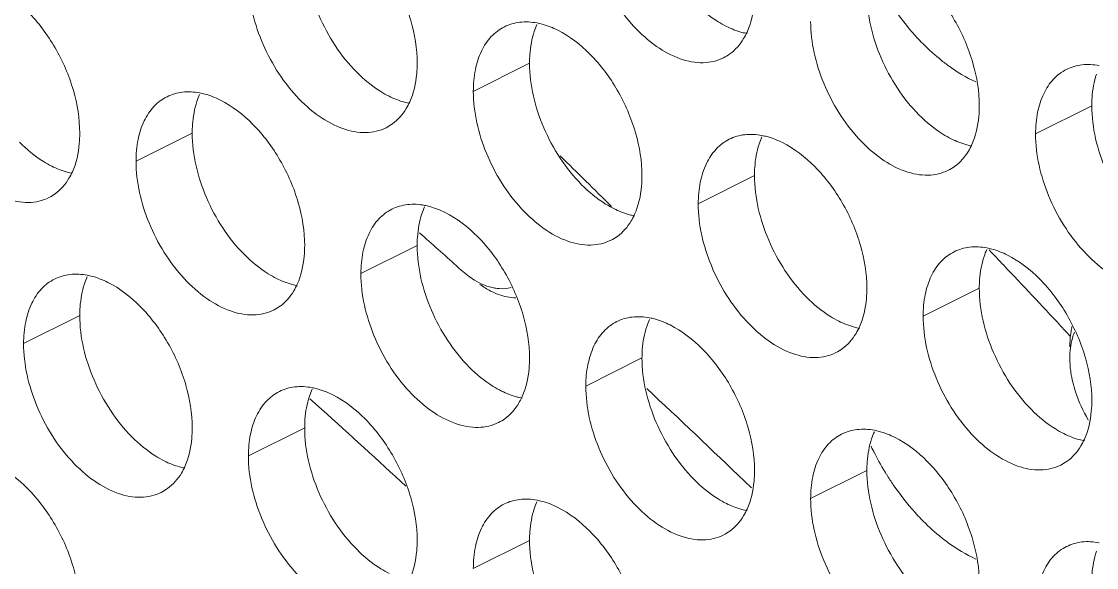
# Model space of a CAD drawing. Header units: millimetres. Extents: x 0 to 2524, y 0 to 1785.
# Drawn here: x 1880.93 to 1891.75, y 864.79 to 870.29 of the extents above; entities that cross this region are included whole.
import ezdxf

# ---------------------------------------------------------------- set-up
doc = ezdxf.new("R2010")
doc.units = ezdxf.units.MM
doc.header["$LTSCALE"] = 0.1
doc.layers.add('标注', color=251, linetype='Continuous', lineweight=9)

msp = doc.modelspace()

# ---------------------------------------------------------------- linework, layer by layer
at = {"layer": '标注'}
for p, q in [((1886.047, 869.867), (1885.481, 869.584)), ((1891.704, 869.439), (1891.138, 869.156)), ((1882.653, 869.164), (1882.087, 868.881)), ((1888.31, 868.736), (1887.744, 868.453)), ((1884.939, 868.161), (1884.988, 868.117)), ((1884.916, 868.033), (1884.35, 867.75)), ((1890.572, 867.605), (1890.007, 867.322)), ((1881.521, 867.33), (1880.956, 867.047)), ((1891.389, 867.226), (1891.49, 867.118)), ((1887.178, 866.902), (1886.613, 866.619)), ((1883.953, 866.386), (1883.836, 866.491)), ((1883.784, 866.199), (1883.218, 865.916)), ((1889.441, 865.77), (1888.875, 865.487)), ((1888.208, 865.664), (1888.279, 865.595)), ((1886.047, 865.067), (1885.481, 864.784))]:
    msp.add_line(p, q, dxfattribs=at)
for centre, radius, start, end in [((1886.791, 869.956), 0.734, 155.8796, 161.7803), ((1887.795, 870.327), 0.453, 296.5256, 305.9034), ((1883.397, 869.253), 0.734, 155.8796, 161.7803), ((1884.401, 869.624), 0.453, 296.5256, 305.9034), ((1889.054, 868.825), 0.734, 155.8796, 161.7803), ((1829.301, 810.53), 81.647, 45.16201, 45.67129), ((1890.058, 869.195), 0.453, 296.5256, 305.9034), ((1881.007, 868.921), 0.453, 296.5256, 305.9034), ((1885.66, 868.122), 0.734, 155.8796, 161.7803), ((1833.02, 809.716), 78.176, 47.97131, 48.33614), ((1886.664, 868.492), 0.453, 296.5256, 305.9034), ((1891.317, 867.693), 0.734, 155.8796, 161.7803), ((1829.164, 809.303), 85.012, 43.51188, 43.65626), ((1828.698, 808.862), 85.654, 42.95277, 43.51137), ((1882.266, 867.419), 0.734, 155.8796, 161.7803), ((1885.998, 868.493), 0.953, 227.9166, 233.0726), ((1886.092, 868.426), 0.956, 235.0876, 239.0229), ((1883.27, 867.789), 0.453, 296.5256, 305.9034), ((1887.923, 866.99), 0.734, 155.8796, 161.7803), ((1888.927, 867.361), 0.453, 296.5256, 305.9034), ((1892.433, 866.902), 0.95, 180.0525, 184.9808), ((1884.529, 866.288), 0.734, 155.8796, 161.7803), ((1833.151, 808.505), 79.362, 46.07282, 47.05003), ((1892.83, 866.98), 1.357, 197.9612, 211.1634), ((1832.056, 808.632), 77.646, 47.20853, 48.05794), ((1885.533, 866.658), 0.453, 296.5256, 305.9034), ((1890.186, 865.859), 0.734, 155.8796, 161.7803), ((1892.135, 867.281), 2.939, 205.5487, 207.1015), ((1892.116, 867.27), 2.917, 207.094, 211.9104), ((1891.189, 866.23), 0.453, 296.5256, 305.9034), ((1882.138, 865.955), 0.453, 296.5256, 305.9034), ((1886.791, 865.156), 0.734, 155.8796, 161.7803), ((1887.795, 865.527), 0.453, 296.5256, 305.9034)]:
    msp.add_arc(centre, radius, start, end, dxfattribs=at)
for points, knots in [([(1887.998, 869.921), (1887.935, 869.89), (1887.785, 869.856), (1887.547, 869.904), (1887.309, 870.034), (1887.001, 870.312), (1886.715, 870.775), (1886.613, 871.207), (1886.613, 871.419)], [0, 0, 0, 0, 0.090718, 0.191742, 0.308104, 0.439279, 0.725532, 1, 1, 1, 1]), ([(1884.067, 871.331), (1884.188, 871.27), (1884.418, 871.09), (1884.684, 870.732), (1884.866, 870.313), (1884.916, 870.012), (1884.916, 869.867)], [0, 0, 0, 0, 0.229676, 0.488215, 0.753207, 1, 1, 1, 1]), ([(1884.308, 869.777), (1884.146, 869.939), (1883.895, 870.327), (1883.784, 870.777), (1883.784, 870.999)], [0, 0, 0, 0, 0.508684, 1, 1, 1, 1]), ([(1889.724, 870.902), (1889.845, 870.842), (1890.075, 870.662), (1890.341, 870.304), (1890.522, 869.885), (1890.572, 869.584), (1890.572, 869.439)], [0, 0, 0, 0, 0.229676, 0.488215, 0.753207, 1, 1, 1, 1]), ([(1884.604, 869.218), (1884.541, 869.187), (1884.391, 869.153), (1884.153, 869.201), (1883.915, 869.331), (1883.607, 869.609), (1883.321, 870.072), (1883.218, 870.504), (1883.218, 870.716)], [0, 0, 0, 0, 0.090718, 0.191742, 0.308104, 0.439279, 0.725532, 1, 1, 1, 1]), ([(1880.673, 870.628), (1880.794, 870.567), (1881.024, 870.387), (1881.29, 870.029), (1881.471, 869.61), (1881.521, 869.309), (1881.521, 869.164)], [0, 0, 0, 0, 0.229676, 0.488215, 0.753207, 1, 1, 1, 1]), ([(1888.31, 870.57), (1888.31, 870.535), (1888.304, 870.402), (1888.275, 870.27), (1888.235, 870.181)], [0, 0, 0, 0, 0.268874, 1, 1, 1, 1]), ([(1889.965, 869.348), (1889.803, 869.511), (1889.552, 869.898), (1889.441, 870.349), (1889.441, 870.57)], [0, 0, 0, 0, 0.508684, 1, 1, 1, 1]), ([(1889.64, 870.528), (1889.661, 870.494), (1889.748, 870.361), (1889.847, 870.235), (1889.926, 870.146)], [0, 0, 0, 0, 0.254374, 1, 1, 1, 1]), ([(1888.027, 870.238), (1887.998, 870.252), (1887.88, 870.319), (1887.775, 870.406), (1887.702, 870.48)], [0, 0, 0, 0, 0.235002, 1, 1, 1, 1]), ([(1885.793, 870.233), (1885.841, 870.257), (1885.952, 870.289), (1886.065, 870.282), (1886.122, 870.272)], [0, 0, 0, 0, 0.482538, 1, 1, 1, 1]), ([(1890.26, 868.79), (1890.198, 868.759), (1890.048, 868.725), (1889.81, 868.772), (1889.572, 868.903), (1889.264, 869.181), (1888.978, 869.643), (1888.875, 870.076), (1888.875, 870.287)], [0, 0, 0, 0, 0.090718, 0.191742, 0.308104, 0.439279, 0.725532, 1, 1, 1, 1]), ([(1885.481, 869.584), (1885.481, 869.657), (1885.493, 869.796), (1885.552, 869.986), (1885.652, 870.139), (1885.744, 870.209), (1885.793, 870.233)], [0, 0, 0, 0, 0.289235, 0.54966, 0.782932, 1, 1, 1, 1]), ([(1886.047, 869.867), (1886.047, 869.896), (1886.051, 870.003), (1886.069, 870.111), (1886.094, 870.186)], [0, 0, 0, 0, 0.264225, 1, 1, 1, 1]), ([(1886.122, 870.272), (1886.139, 870.268), (1886.211, 870.252), (1886.28, 870.224), (1886.33, 870.199)], [0, 0, 0, 0, 0.238696, 1, 1, 1, 1]), ([(1886.33, 870.199), (1886.45, 870.139), (1886.681, 869.959), (1886.947, 869.601), (1887.128, 869.182), (1887.178, 868.881), (1887.178, 868.736)], [0, 0, 0, 0, 0.229676, 0.488215, 0.753207, 1, 1, 1, 1]), ([(1888.235, 870.166), (1888.217, 870.169), (1888.146, 870.186), (1888.077, 870.213), (1888.027, 870.238)], [0, 0, 0, 0, 0.238696, 1, 1, 1, 1]), ([(1888.235, 870.181), (1888.225, 870.158), (1888.181, 870.074), (1888.117, 870), (1888.061, 869.96)], [0, 0, 0, 0, 0.265525, 1, 1, 1, 1]), ([(1889.926, 870.146), (1889.945, 870.125), (1890.022, 870.043), (1890.105, 869.966), (1890.17, 869.913)], [0, 0, 0, 0, 0.256131, 1, 1, 1, 1]), ([(1881.21, 868.515), (1881.147, 868.484), (1880.997, 868.45), (1880.759, 868.498), (1880.521, 868.629), (1880.213, 868.906), (1879.927, 869.369), (1879.824, 869.801), (1879.824, 870.013)], [0, 0, 0, 0, 0.090718, 0.191742, 0.308104, 0.439279, 0.725532, 1, 1, 1, 1]), ([(1884.916, 869.867), (1884.916, 869.832), (1884.91, 869.699), (1884.881, 869.567), (1884.841, 869.478)], [0, 0, 0, 0, 0.268874, 1, 1, 1, 1]), ([(1886.571, 868.645), (1886.409, 868.808), (1886.158, 869.195), (1886.047, 869.646), (1886.047, 869.867)], [0, 0, 0, 0, 0.508684, 1, 1, 1, 1]), ([(1890.17, 869.913), (1890.199, 869.888), (1890.314, 869.8), (1890.439, 869.724), (1890.536, 869.679)], [0, 0, 0, 0, 0.262334, 1, 1, 1, 1]), ([(1891.45, 869.805), (1891.498, 869.829), (1891.608, 869.861), (1891.722, 869.854), (1891.779, 869.843)], [0, 0, 0, 0, 0.482538, 1, 1, 1, 1]), ([(1884.633, 869.535), (1884.604, 869.549), (1884.486, 869.616), (1884.381, 869.703), (1884.308, 869.777)], [0, 0, 0, 0, 0.235002, 1, 1, 1, 1]), ([(1891.138, 869.156), (1891.138, 869.229), (1891.15, 869.368), (1891.209, 869.558), (1891.308, 869.71), (1891.401, 869.781), (1891.45, 869.805)], [0, 0, 0, 0, 0.289235, 0.54966, 0.782932, 1, 1, 1, 1]), ([(1891.704, 869.439), (1891.704, 869.467), (1891.707, 869.575), (1891.726, 869.682), (1891.751, 869.757)], [0, 0, 0, 0, 0.264225, 1, 1, 1, 1]), ([(1882.087, 868.881), (1882.087, 868.954), (1882.099, 869.093), (1882.158, 869.283), (1882.258, 869.436), (1882.35, 869.506), (1882.399, 869.53)], [0, 0, 0, 0, 0.289235, 0.54966, 0.782932, 1, 1, 1, 1]), ([(1882.399, 869.53), (1882.447, 869.555), (1882.557, 869.586), (1882.671, 869.579), (1882.728, 869.569)], [0, 0, 0, 0, 0.482538, 1, 1, 1, 1]), ([(1882.728, 869.569), (1882.745, 869.565), (1882.817, 869.549), (1882.886, 869.521), (1882.936, 869.496)], [0, 0, 0, 0, 0.238696, 1, 1, 1, 1]), ([(1884.84, 869.463), (1884.823, 869.466), (1884.752, 869.483), (1884.683, 869.51), (1884.633, 869.535)], [0, 0, 0, 0, 0.238696, 1, 1, 1, 1]), ([(1886.866, 868.087), (1886.804, 868.056), (1886.654, 868.022), (1886.416, 868.069), (1886.178, 868.2), (1885.87, 868.478), (1885.584, 868.94), (1885.481, 869.373), (1885.481, 869.584)], [0, 0, 0, 0, 0.090718, 0.191742, 0.308104, 0.439279, 0.725532, 1, 1, 1, 1]), ([(1882.653, 869.164), (1882.653, 869.193), (1882.656, 869.3), (1882.675, 869.408), (1882.7, 869.483)], [0, 0, 0, 0, 0.264225, 1, 1, 1, 1]), ([(1882.936, 869.496), (1883.056, 869.436), (1883.287, 869.256), (1883.553, 868.898), (1883.734, 868.479), (1883.784, 868.178), (1883.784, 868.033)], [0, 0, 0, 0, 0.229676, 0.488215, 0.753207, 1, 1, 1, 1]), ([(1884.841, 869.478), (1884.831, 869.455), (1884.787, 869.372), (1884.723, 869.297), (1884.667, 869.257)], [0, 0, 0, 0, 0.265525, 1, 1, 1, 1]), ([(1890.572, 869.439), (1890.572, 869.403), (1890.567, 869.271), (1890.537, 869.138), (1890.498, 869.05)], [0, 0, 0, 0, 0.268874, 1, 1, 1, 1]), ([(1892.228, 868.217), (1892.066, 868.38), (1891.815, 868.767), (1891.704, 869.217), (1891.704, 869.439)], [0, 0, 0, 0, 0.508684, 1, 1, 1, 1]), ([(1890.29, 869.107), (1890.261, 869.121), (1890.143, 869.187), (1890.038, 869.275), (1889.965, 869.348)], [0, 0, 0, 0, 0.235002, 1, 1, 1, 1]), ([(1881.521, 869.164), (1881.521, 869.129), (1881.516, 868.996), (1881.487, 868.864), (1881.447, 868.775)], [0, 0, 0, 0, 0.268874, 1, 1, 1, 1]), ([(1883.177, 867.942), (1883.015, 868.105), (1882.764, 868.492), (1882.653, 868.943), (1882.653, 869.164)], [0, 0, 0, 0, 0.508684, 1, 1, 1, 1]), ([(1887.744, 868.453), (1887.744, 868.526), (1887.756, 868.665), (1887.815, 868.855), (1887.914, 869.007), (1888.007, 869.078), (1888.056, 869.102)], [0, 0, 0, 0, 0.289235, 0.54966, 0.782932, 1, 1, 1, 1]), ([(1888.056, 869.102), (1888.104, 869.126), (1888.214, 869.158), (1888.328, 869.151), (1888.385, 869.14)], [0, 0, 0, 0, 0.482538, 1, 1, 1, 1]), ([(1888.385, 869.14), (1888.402, 869.137), (1888.474, 869.12), (1888.543, 869.093), (1888.592, 869.068)], [0, 0, 0, 0, 0.238696, 1, 1, 1, 1]), ([(1890.497, 869.035), (1890.48, 869.038), (1890.408, 869.054), (1890.34, 869.082), (1890.29, 869.107)], [0, 0, 0, 0, 0.238696, 1, 1, 1, 1]), ([(1892.523, 867.658), (1892.461, 867.627), (1892.311, 867.593), (1892.073, 867.641), (1891.834, 867.772), (1891.527, 868.049), (1891.241, 868.512), (1891.138, 868.944), (1891.138, 869.156)], [0, 0, 0, 0, 0.090718, 0.191742, 0.308104, 0.439279, 0.725532, 1, 1, 1, 1]), ([(1881.239, 868.832), (1881.21, 868.846), (1881.092, 868.913), (1880.987, 869), (1880.914, 869.074)], [0, 0, 0, 0, 0.235002, 1, 1, 1, 1]), ([(1888.31, 868.736), (1888.31, 868.764), (1888.313, 868.872), (1888.332, 868.979), (1888.357, 869.054)], [0, 0, 0, 0, 0.264225, 1, 1, 1, 1]), ([(1888.592, 869.068), (1888.713, 869.008), (1888.944, 868.827), (1889.21, 868.469), (1889.391, 868.051), (1889.441, 867.749), (1889.441, 867.605)], [0, 0, 0, 0, 0.229676, 0.488215, 0.753207, 1, 1, 1, 1]), ([(1890.498, 869.05), (1890.487, 869.027), (1890.444, 868.943), (1890.38, 868.869), (1890.324, 868.828)], [0, 0, 0, 0, 0.265525, 1, 1, 1, 1]), ([(1883.472, 867.384), (1883.41, 867.353), (1883.26, 867.319), (1883.022, 867.367), (1882.784, 867.497), (1882.476, 867.775), (1882.19, 868.237), (1882.087, 868.67), (1882.087, 868.881)], [0, 0, 0, 0, 0.090718, 0.191742, 0.308104, 0.439279, 0.725532, 1, 1, 1, 1]), ([(1881.446, 868.76), (1881.429, 868.763), (1881.357, 868.78), (1881.289, 868.807), (1881.239, 868.832)], [0, 0, 0, 0, 0.238696, 1, 1, 1, 1]), ([(1881.447, 868.775), (1881.437, 868.753), (1881.393, 868.669), (1881.329, 868.594), (1881.273, 868.554)], [0, 0, 0, 0, 0.265525, 1, 1, 1, 1]), ([(1887.178, 868.736), (1887.178, 868.7), (1887.173, 868.568), (1887.143, 868.435), (1887.104, 868.347)], [0, 0, 0, 0, 0.268874, 1, 1, 1, 1]), ([(1888.833, 867.514), (1888.672, 867.677), (1888.421, 868.064), (1888.31, 868.514), (1888.31, 868.736)], [0, 0, 0, 0, 0.508684, 1, 1, 1, 1]), ([(1886.895, 868.404), (1886.867, 868.418), (1886.749, 868.484), (1886.644, 868.572), (1886.571, 868.645)], [0, 0, 0, 0, 0.235002, 1, 1, 1, 1]), ([(1884.662, 868.399), (1884.71, 868.423), (1884.82, 868.455), (1884.934, 868.448), (1884.991, 868.437)], [0, 0, 0, 0, 0.482538, 1, 1, 1, 1]), ([(1889.129, 866.956), (1889.067, 866.924), (1888.917, 866.89), (1888.679, 866.938), (1888.44, 867.069), (1888.133, 867.346), (1887.847, 867.809), (1887.744, 868.241), (1887.744, 868.453)], [0, 0, 0, 0, 0.090718, 0.191742, 0.308104, 0.439279, 0.725532, 1, 1, 1, 1]), ([(1884.35, 867.75), (1884.35, 867.823), (1884.362, 867.962), (1884.421, 868.152), (1884.52, 868.304), (1884.613, 868.375), (1884.662, 868.399)], [0, 0, 0, 0, 0.289235, 0.54966, 0.782932, 1, 1, 1, 1]), ([(1884.916, 868.033), (1884.916, 868.061), (1884.919, 868.169), (1884.938, 868.276), (1884.963, 868.351)], [0, 0, 0, 0, 0.264225, 1, 1, 1, 1]), ([(1884.991, 868.437), (1885.008, 868.434), (1885.079, 868.417), (1885.148, 868.39), (1885.198, 868.365)], [0, 0, 0, 0, 0.238696, 1, 1, 1, 1]), ([(1885.198, 868.365), (1885.319, 868.305), (1885.55, 868.124), (1885.816, 867.766), (1885.997, 867.348), (1886.047, 867.046), (1886.047, 866.902)], [0, 0, 0, 0, 0.229676, 0.488215, 0.753207, 1, 1, 1, 1]), ([(1887.103, 868.332), (1887.086, 868.335), (1887.014, 868.351), (1886.945, 868.379), (1886.895, 868.404)], [0, 0, 0, 0, 0.238696, 1, 1, 1, 1]), ([(1887.104, 868.347), (1887.093, 868.324), (1887.05, 868.24), (1886.986, 868.166), (1886.93, 868.125)], [0, 0, 0, 0, 0.265525, 1, 1, 1, 1]), ([(1883.784, 868.033), (1883.784, 867.997), (1883.778, 867.865), (1883.749, 867.732), (1883.71, 867.644)], [0, 0, 0, 0, 0.268874, 1, 1, 1, 1]), ([(1885.439, 866.811), (1885.278, 866.974), (1885.027, 867.361), (1884.916, 867.811), (1884.916, 868.033)], [0, 0, 0, 0, 0.508684, 1, 1, 1, 1]), ([(1890.319, 867.971), (1890.367, 867.995), (1890.477, 868.026), (1890.591, 868.02), (1890.648, 868.009)], [0, 0, 0, 0, 0.482538, 1, 1, 1, 1]), ([(1890.648, 868.009), (1890.665, 868.006), (1890.736, 867.989), (1890.805, 867.962), (1890.855, 867.937)], [0, 0, 0, 0, 0.238696, 1, 1, 1, 1]), ([(1883.501, 867.701), (1883.473, 867.715), (1883.355, 867.782), (1883.249, 867.869), (1883.177, 867.942)], [0, 0, 0, 0, 0.235002, 1, 1, 1, 1]), ([(1890.007, 867.322), (1890.007, 867.395), (1890.019, 867.533), (1890.078, 867.724), (1890.177, 867.876), (1890.27, 867.946), (1890.319, 867.971)], [0, 0, 0, 0, 0.289235, 0.54966, 0.782932, 1, 1, 1, 1]), ([(1890.572, 867.605), (1890.572, 867.633), (1890.576, 867.74), (1890.595, 867.848), (1890.62, 867.923)], [0, 0, 0, 0, 0.264225, 1, 1, 1, 1]), ([(1890.855, 867.937), (1890.976, 867.876), (1891.206, 867.696), (1891.473, 867.338), (1891.654, 866.919), (1891.704, 866.618), (1891.704, 866.473)], [0, 0, 0, 0, 0.229676, 0.488215, 0.753207, 1, 1, 1, 1]), ([(1880.956, 867.047), (1880.956, 867.12), (1880.968, 867.259), (1881.027, 867.449), (1881.126, 867.601), (1881.219, 867.672), (1881.268, 867.696)], [0, 0, 0, 0, 0.289235, 0.54966, 0.782932, 1, 1, 1, 1]), ([(1881.268, 867.696), (1881.316, 867.72), (1881.426, 867.752), (1881.54, 867.745), (1881.597, 867.734)], [0, 0, 0, 0, 0.482538, 1, 1, 1, 1]), ([(1881.597, 867.734), (1881.614, 867.731), (1881.685, 867.714), (1881.754, 867.687), (1881.804, 867.662)], [0, 0, 0, 0, 0.238696, 1, 1, 1, 1]), ([(1883.709, 867.629), (1883.692, 867.632), (1883.62, 867.649), (1883.551, 867.676), (1883.501, 867.701)], [0, 0, 0, 0, 0.238696, 1, 1, 1, 1]), ([(1885.735, 866.253), (1885.672, 866.221), (1885.522, 866.187), (1885.285, 866.235), (1885.046, 866.366), (1884.738, 866.643), (1884.452, 867.106), (1884.35, 867.538), (1884.35, 867.75)], [0, 0, 0, 0, 0.090718, 0.191742, 0.308104, 0.439279, 0.725532, 1, 1, 1, 1]), ([(1885.425, 867.731), (1885.447, 867.714), (1885.53, 867.658), (1885.625, 867.617), (1885.698, 867.605)], [0, 0, 0, 0, 0.272237, 1, 1, 1, 1]), ([(1881.521, 867.33), (1881.521, 867.358), (1881.525, 867.466), (1881.544, 867.573), (1881.569, 867.648)], [0, 0, 0, 0, 0.264225, 1, 1, 1, 1]), ([(1881.804, 867.662), (1881.925, 867.602), (1882.155, 867.421), (1882.422, 867.063), (1882.603, 866.645), (1882.653, 866.344), (1882.653, 866.199)], [0, 0, 0, 0, 0.229676, 0.488215, 0.753207, 1, 1, 1, 1]), ([(1883.71, 867.644), (1883.699, 867.621), (1883.656, 867.537), (1883.592, 867.463), (1883.536, 867.422)], [0, 0, 0, 0, 0.265525, 1, 1, 1, 1]), ([(1885.6, 867.606), (1885.618, 867.595), (1885.687, 867.557), (1885.763, 867.528), (1885.82, 867.516)], [0, 0, 0, 0, 0.26533, 1, 1, 1, 1]), ([(1885.698, 867.605), (1885.712, 867.602), (1885.767, 867.595), (1885.823, 867.6), (1885.863, 867.611)], [0, 0, 0, 0, 0.262378, 1, 1, 1, 1]), ([(1889.441, 867.605), (1889.441, 867.569), (1889.435, 867.437), (1889.406, 867.304), (1889.366, 867.216)], [0, 0, 0, 0, 0.268874, 1, 1, 1, 1]), ([(1891.096, 866.382), (1890.935, 866.545), (1890.684, 866.932), (1890.572, 867.383), (1890.572, 867.605)], [0, 0, 0, 0, 0.508684, 1, 1, 1, 1]), ([(1889.158, 867.272), (1889.13, 867.287), (1889.012, 867.353), (1888.906, 867.44), (1888.833, 867.514)], [0, 0, 0, 0, 0.235002, 1, 1, 1, 1]), ([(1882.045, 866.108), (1881.884, 866.271), (1881.633, 866.658), (1881.521, 867.108), (1881.521, 867.33)], [0, 0, 0, 0, 0.508684, 1, 1, 1, 1]), ([(1886.613, 866.619), (1886.613, 866.692), (1886.625, 866.83), (1886.684, 867.021), (1886.783, 867.173), (1886.876, 867.243), (1886.925, 867.268)], [0, 0, 0, 0, 0.289235, 0.54966, 0.782932, 1, 1, 1, 1]), ([(1886.925, 867.268), (1886.973, 867.292), (1887.083, 867.324), (1887.197, 867.317), (1887.253, 867.306)], [0, 0, 0, 0, 0.482538, 1, 1, 1, 1]), ([(1887.253, 867.306), (1887.271, 867.303), (1887.342, 867.286), (1887.411, 867.259), (1887.461, 867.234)], [0, 0, 0, 0, 0.238696, 1, 1, 1, 1]), ([(1889.366, 867.2), (1889.349, 867.203), (1889.277, 867.22), (1889.208, 867.247), (1889.158, 867.272)], [0, 0, 0, 0, 0.238696, 1, 1, 1, 1]), ([(1891.392, 865.824), (1891.329, 865.793), (1891.179, 865.759), (1890.942, 865.807), (1890.703, 865.937), (1890.395, 866.215), (1890.109, 866.678), (1890.007, 867.11), (1890.007, 867.322)], [0, 0, 0, 0, 0.090718, 0.191742, 0.308104, 0.439279, 0.725532, 1, 1, 1, 1]), ([(1887.178, 866.902), (1887.178, 866.93), (1887.182, 867.037), (1887.201, 867.145), (1887.226, 867.22)], [0, 0, 0, 0, 0.264225, 1, 1, 1, 1]), ([(1887.461, 867.234), (1887.582, 867.173), (1887.812, 866.993), (1888.079, 866.635), (1888.26, 866.216), (1888.31, 865.915), (1888.31, 865.77)], [0, 0, 0, 0, 0.229676, 0.488215, 0.753207, 1, 1, 1, 1]), ([(1889.366, 867.216), (1889.356, 867.193), (1889.313, 867.109), (1889.249, 867.035), (1889.192, 866.994)], [0, 0, 0, 0, 0.265525, 1, 1, 1, 1]), ([(1891.504, 867.217), (1891.501, 867.201), (1891.488, 867.134), (1891.483, 867.066), (1891.483, 867.014)], [0, 0, 0, 0, 0.239288, 1, 1, 1, 1]), ([(1891.529, 867.16), (1891.521, 867.141), (1891.492, 867.057), (1891.483, 866.968), (1891.483, 866.901)], [0, 0, 0, 0, 0.232447, 1, 1, 1, 1]), ([(1882.341, 865.55), (1882.278, 865.518), (1882.128, 865.484), (1881.891, 865.532), (1881.652, 865.663), (1881.344, 865.94), (1881.058, 866.403), (1880.956, 866.835), (1880.956, 867.047)], [0, 0, 0, 0, 0.090718, 0.191742, 0.308104, 0.439279, 0.725532, 1, 1, 1, 1]), ([(1886.047, 866.902), (1886.047, 866.866), (1886.041, 866.734), (1886.012, 866.601), (1885.972, 866.513)], [0, 0, 0, 0, 0.268874, 1, 1, 1, 1]), ([(1887.702, 865.68), (1887.541, 865.842), (1887.29, 866.229), (1887.178, 866.68), (1887.178, 866.902)], [0, 0, 0, 0, 0.508684, 1, 1, 1, 1]), ([(1891.486, 866.819), (1891.488, 866.798), (1891.498, 866.711), (1891.519, 866.625), (1891.539, 866.562)], [0, 0, 0, 0, 0.241904, 1, 1, 1, 1]), ([(1885.764, 866.569), (1885.736, 866.584), (1885.618, 866.65), (1885.512, 866.737), (1885.439, 866.811)], [0, 0, 0, 0, 0.235002, 1, 1, 1, 1]), ([(1883.53, 866.565), (1883.579, 866.589), (1883.689, 866.621), (1883.802, 866.614), (1883.859, 866.603)], [0, 0, 0, 0, 0.482538, 1, 1, 1, 1]), ([(1883.859, 866.603), (1883.877, 866.6), (1883.948, 866.583), (1884.017, 866.556), (1884.067, 866.531)], [0, 0, 0, 0, 0.238696, 1, 1, 1, 1]), ([(1887.998, 865.121), (1887.935, 865.09), (1887.785, 865.056), (1887.547, 865.104), (1887.309, 865.234), (1887.001, 865.512), (1886.715, 865.975), (1886.613, 866.407), (1886.613, 866.619)], [0, 0, 0, 0, 0.090718, 0.191742, 0.308104, 0.439279, 0.725532, 1, 1, 1, 1]), ([(1883.218, 865.916), (1883.218, 865.989), (1883.23, 866.128), (1883.29, 866.318), (1883.389, 866.47), (1883.481, 866.54), (1883.53, 866.565)], [0, 0, 0, 0, 0.289235, 0.54966, 0.782932, 1, 1, 1, 1]), ([(1883.784, 866.199), (1883.784, 866.227), (1883.788, 866.334), (1883.807, 866.442), (1883.832, 866.517)], [0, 0, 0, 0, 0.264225, 1, 1, 1, 1]), ([(1884.067, 866.531), (1884.188, 866.47), (1884.418, 866.29), (1884.684, 865.932), (1884.866, 865.513), (1884.916, 865.212), (1884.916, 865.067)], [0, 0, 0, 0, 0.229676, 0.488215, 0.753207, 1, 1, 1, 1]), ([(1885.972, 866.497), (1885.955, 866.501), (1885.883, 866.517), (1885.814, 866.544), (1885.764, 866.569)], [0, 0, 0, 0, 0.238696, 1, 1, 1, 1]), ([(1885.972, 866.513), (1885.962, 866.49), (1885.919, 866.406), (1885.855, 866.332), (1885.798, 866.291)], [0, 0, 0, 0, 0.265525, 1, 1, 1, 1]), ([(1891.704, 866.473), (1891.704, 866.438), (1891.698, 866.305), (1891.669, 866.173), (1891.629, 866.084)], [0, 0, 0, 0, 0.268874, 1, 1, 1, 1]), ([(1891.421, 866.141), (1891.393, 866.155), (1891.275, 866.222), (1891.169, 866.309), (1891.096, 866.382)], [0, 0, 0, 0, 0.235002, 1, 1, 1, 1]), ([(1882.653, 866.199), (1882.653, 866.163), (1882.647, 866.031), (1882.618, 865.898), (1882.578, 865.81)], [0, 0, 0, 0, 0.268874, 1, 1, 1, 1]), ([(1884.308, 864.977), (1884.146, 865.139), (1883.895, 865.527), (1883.784, 865.977), (1883.784, 866.199)], [0, 0, 0, 0, 0.508684, 1, 1, 1, 1]), ([(1889.187, 866.136), (1889.236, 866.16), (1889.346, 866.192), (1889.459, 866.185), (1889.516, 866.174)], [0, 0, 0, 0, 0.482538, 1, 1, 1, 1]), ([(1889.516, 866.174), (1889.533, 866.171), (1889.605, 866.155), (1889.674, 866.127), (1889.724, 866.102)], [0, 0, 0, 0, 0.238696, 1, 1, 1, 1]), ([(1882.37, 865.866), (1882.342, 865.881), (1882.224, 865.947), (1882.118, 866.035), (1882.045, 866.108)], [0, 0, 0, 0, 0.235002, 1, 1, 1, 1]), ([(1888.875, 865.487), (1888.875, 865.56), (1888.887, 865.699), (1888.946, 865.889), (1889.046, 866.042), (1889.138, 866.112), (1889.187, 866.136)], [0, 0, 0, 0, 0.289235, 0.54966, 0.782932, 1, 1, 1, 1]), ([(1889.441, 865.77), (1889.441, 865.799), (1889.445, 865.906), (1889.464, 866.013), (1889.488, 866.089)], [0, 0, 0, 0, 0.264225, 1, 1, 1, 1]), ([(1889.724, 866.102), (1889.845, 866.042), (1890.075, 865.862), (1890.341, 865.504), (1890.522, 865.085), (1890.572, 864.784), (1890.572, 864.639)], [0, 0, 0, 0, 0.229676, 0.488215, 0.753207, 1, 1, 1, 1]), ([(1891.629, 866.069), (1891.611, 866.072), (1891.54, 866.089), (1891.471, 866.116), (1891.421, 866.141)], [0, 0, 0, 0, 0.238696, 1, 1, 1, 1]), ([(1891.629, 866.084), (1891.619, 866.061), (1891.576, 865.977), (1891.511, 865.903), (1891.455, 865.863)], [0, 0, 0, 0, 0.265525, 1, 1, 1, 1]), ([(1882.578, 865.794), (1882.56, 865.798), (1882.489, 865.814), (1882.42, 865.841), (1882.37, 865.866)], [0, 0, 0, 0, 0.238696, 1, 1, 1, 1]), ([(1884.604, 864.418), (1884.541, 864.387), (1884.391, 864.353), (1884.153, 864.401), (1883.915, 864.531), (1883.607, 864.809), (1883.321, 865.272), (1883.218, 865.704), (1883.218, 865.916)], [0, 0, 0, 0, 0.090718, 0.191742, 0.308104, 0.439279, 0.725532, 1, 1, 1, 1]), ([(1880.673, 865.828), (1880.794, 865.767), (1881.024, 865.587), (1881.29, 865.229), (1881.471, 864.81), (1881.521, 864.509), (1881.521, 864.364)], [0, 0, 0, 0, 0.229676, 0.488215, 0.753207, 1, 1, 1, 1]), ([(1882.578, 865.81), (1882.568, 865.787), (1882.525, 865.703), (1882.461, 865.629), (1882.404, 865.588)], [0, 0, 0, 0, 0.265525, 1, 1, 1, 1]), ([(1888.31, 865.77), (1888.31, 865.735), (1888.304, 865.602), (1888.275, 865.47), (1888.235, 865.381)], [0, 0, 0, 0, 0.268874, 1, 1, 1, 1]), ([(1889.965, 864.548), (1889.803, 864.711), (1889.552, 865.098), (1889.441, 865.549), (1889.441, 865.77)], [0, 0, 0, 0, 0.508684, 1, 1, 1, 1]), ([(1888.027, 865.438), (1887.998, 865.452), (1887.88, 865.519), (1887.775, 865.606), (1887.702, 865.68)], [0, 0, 0, 0, 0.235002, 1, 1, 1, 1]), ([(1889.64, 865.728), (1889.661, 865.694), (1889.748, 865.561), (1889.847, 865.435), (1889.926, 865.346)], [0, 0, 0, 0, 0.254374, 1, 1, 1, 1]), ([(1885.481, 864.784), (1885.481, 864.857), (1885.493, 864.996), (1885.552, 865.186), (1885.652, 865.339), (1885.744, 865.409), (1885.793, 865.433)], [0, 0, 0, 0, 0.289235, 0.54966, 0.782932, 1, 1, 1, 1]), ([(1885.793, 865.433), (1885.841, 865.457), (1885.952, 865.489), (1886.065, 865.482), (1886.122, 865.472)], [0, 0, 0, 0, 0.482538, 1, 1, 1, 1]), ([(1886.122, 865.472), (1886.139, 865.468), (1886.211, 865.452), (1886.28, 865.424), (1886.33, 865.399)], [0, 0, 0, 0, 0.238696, 1, 1, 1, 1]), ([(1888.235, 865.366), (1888.217, 865.369), (1888.146, 865.386), (1888.077, 865.413), (1888.027, 865.438)], [0, 0, 0, 0, 0.238696, 1, 1, 1, 1]), ([(1890.26, 863.99), (1890.198, 863.959), (1890.048, 863.925), (1889.81, 863.972), (1889.572, 864.103), (1889.264, 864.381), (1888.978, 864.843), (1888.875, 865.276), (1888.875, 865.487)], [0, 0, 0, 0, 0.090718, 0.191742, 0.308104, 0.439279, 0.725532, 1, 1, 1, 1]), ([(1886.047, 865.067), (1886.047, 865.096), (1886.051, 865.203), (1886.069, 865.311), (1886.094, 865.386)], [0, 0, 0, 0, 0.264225, 1, 1, 1, 1]), ([(1886.33, 865.399), (1886.45, 865.339), (1886.681, 865.159), (1886.947, 864.801), (1887.128, 864.382), (1887.178, 864.081), (1887.178, 863.936)], [0, 0, 0, 0, 0.229676, 0.488215, 0.753207, 1, 1, 1, 1]), ([(1888.235, 865.381), (1888.225, 865.358), (1888.181, 865.274), (1888.117, 865.2), (1888.061, 865.16)], [0, 0, 0, 0, 0.265525, 1, 1, 1, 1]), ([(1889.926, 865.346), (1889.945, 865.325), (1890.022, 865.243), (1890.105, 865.166), (1890.17, 865.113)], [0, 0, 0, 0, 0.256131, 1, 1, 1, 1]), ([(1881.21, 863.715), (1881.147, 863.684), (1880.997, 863.65), (1880.759, 863.698), (1880.521, 863.829), (1880.213, 864.106), (1879.927, 864.569), (1879.824, 865.001), (1879.824, 865.213)], [0, 0, 0, 0, 0.090718, 0.191742, 0.308104, 0.439279, 0.725532, 1, 1, 1, 1]), ([(1890.17, 865.113), (1890.199, 865.088), (1890.314, 865), (1890.439, 864.924), (1890.536, 864.879)], [0, 0, 0, 0, 0.262334, 1, 1, 1, 1]), ([(1884.916, 865.067), (1884.916, 865.032), (1884.91, 864.899), (1884.881, 864.767), (1884.841, 864.678)], [0, 0, 0, 0, 0.268874, 1, 1, 1, 1]), ([(1886.571, 863.845), (1886.409, 864.008), (1886.158, 864.395), (1886.047, 864.846), (1886.047, 865.067)], [0, 0, 0, 0, 0.508684, 1, 1, 1, 1]), ([(1891.138, 864.356), (1891.138, 864.429), (1891.15, 864.568), (1891.209, 864.758), (1891.308, 864.91), (1891.401, 864.981), (1891.45, 865.005)], [0, 0, 0, 0, 0.289235, 0.54966, 0.782932, 1, 1, 1, 1]), ([(1891.45, 865.005), (1891.498, 865.029), (1891.608, 865.061), (1891.722, 865.054), (1891.779, 865.043)], [0, 0, 0, 0, 0.482538, 1, 1, 1, 1]), ([(1884.633, 864.735), (1884.604, 864.749), (1884.486, 864.816), (1884.381, 864.903), (1884.308, 864.977)], [0, 0, 0, 0, 0.235002, 1, 1, 1, 1]), ([(1891.704, 864.639), (1891.704, 864.667), (1891.707, 864.775), (1891.726, 864.882), (1891.751, 864.957)], [0, 0, 0, 0, 0.264225, 1, 1, 1, 1])]:
    msp.add_open_spline(points, degree=3, knots=knots, dxfattribs=at)
msp.add_open_spline([(1885.82, 867.516), (1885.849, 867.51), (1885.878, 867.507), (1885.908, 867.506)], degree=3, dxfattribs=at)

doc.saveas('drawing.dxf')
